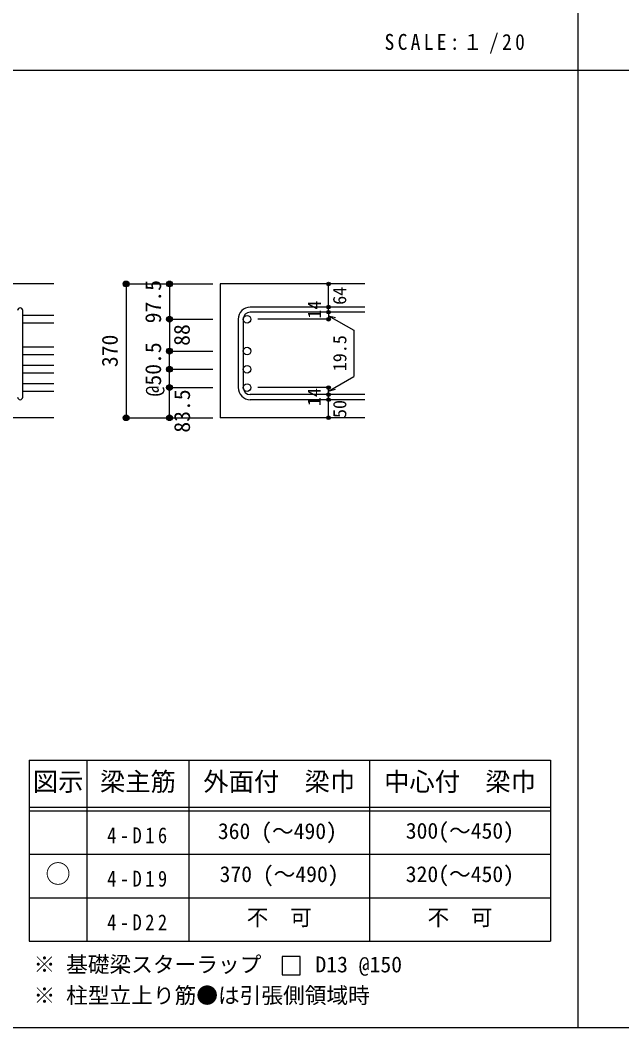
# Model space of a CAD drawing. Units: millimetres at full size, sheet at 1:20; details may follow other scales. Extents: x -3982 to 3969, y -2797 to 2801.
# Drawn here: x -2292 to -628, y -2797 to -10 of the extents above; entities that cross this region are included whole.
import ezdxf
from ezdxf.enums import TextEntityAlignment as Align

# ---------------------------------------------------------------- set-up
doc = ezdxf.new("R2010")
doc.units = ezdxf.units.MM
doc.header["$LTSCALE"] = 20
doc.header["$PDMODE"] = 32
doc.header["$PDSIZE"] = 10
for name, color, linetype in [('6-1_躯体線', 2, 'Continuous'), ('6-5_梁主筋', 7, 'Continuous'), ('6-6_S.T.P.', 7, 'Continuous'), ('6-7_文字', 7, 'Continuous'), ('6-D_寸法', 4, 'Continuous'), ('6-E_枠', 7, 'Continuous'), ('F-0_枠', 6, 'Continuous')]:
    doc.layers.add(name, color=color, linetype=linetype)
doc.styles.add('ＭＳ ゴシック', font='')
doc.styles.get('ＭＳ ゴシック').set_extended_font_data('MS Gothic')

msp = doc.modelspace()

# ---------------------------------------------------------------- linework, layer by layer
at = {"layer": '6-1_躯体線'}
for p, q in [((-2198.87, -739.67), (-3128.87, -739.67)), ((-1338.87, -739.67), (-1738.87, -739.67)), ((-1738.87, -739.67), (-1738.87, -1109.67)), ((-2198.87, -1109.67), (-2598.87, -1109.67)), ((-1338.87, -1109.67), (-1738.87, -1109.67))]:
    msp.add_line(p, q, dxfattribs=at)
at = {"layer": '6-5_梁主筋'}
for p, q in [((-2198.87, -826.67), (-2284.87, -826.67)), ((-2198.87, -847.67), (-2284.87, -847.67)), ((-2198.87, -914.67), (-2284.87, -914.67)), ((-2198.87, -935.67), (-2284.87, -935.67)), ((-2198.87, -965.17), (-2284.87, -965.17)), ((-2198.87, -986.17), (-2284.87, -986.17)), ((-2198.87, -1015.67), (-2284.87, -1015.67)), ((-2198.87, -1036.67), (-2284.87, -1036.67))]:
    msp.add_line(p, q, dxfattribs=at)
at = {"layer": '6-5_梁主筋', "color": 3}
for centre in [(-1664.37, -837.17), (-1664.37, -925.17), (-1664.37, -975.67), (-1664.37, -1026.17)]:
    msp.add_circle(centre, 10.5, dxfattribs=at)
at = {"layer": '6-6_S.T.P.'}
for p, q in [((-1338.87, -803.67), (-1655.37, -803.67)), ((-2284.87, -1052.67), (-2284.87, -813.06)), ((-1338.87, -817.67), (-1655.37, -817.67)), ((-1688.87, -837.17), (-1688.87, -1026.17)), ((-1674.87, -837.17), (-1674.87, -1026.17)), ((-1338.87, -1045.67), (-1655.37, -1045.67)), ((-1338.87, -1059.67), (-1655.37, -1059.67))]:
    msp.add_line(p, q, dxfattribs=at)
for centre, radius, start, end in [((-2291.87, -812.67), 7, 0, 180), ((-1655.37, -837.17), 33.5, 90, 180), ((-1655.37, -837.17), 19.5, 90, 180), ((-1655.37, -1026.17), 33.5, 180, 270), ((-1655.37, -1026.17), 19.5, 180, 270), ((-2291.87, -1052.67), 7, 180, 0)]:
    msp.add_arc(centre, radius, start, end, dxfattribs=at)
at = {"layer": '6-7_文字'}
msp.add_lwpolyline([(-1567.36, -2649.9), (-1517.36, -2649.9), (-1517.36, -2599.9), (-1567.36, -2599.9)], close=True, dxfattribs=at)
at = {"layer": '6-D_寸法'}
for p, q in [((-1998.87, -739.67), (-1878.87, -739.67)), ((-1998.87, -739.67), (-1878.87, -739.67)), ((-1998.87, -739.67), (-1998.87, -1109.67)), ((-1878.87, -739.67), (-1758.87, -739.67)), ((-1878.87, -739.67), (-1878.87, -837.17)), ((-1878.87, -739.67), (-1758.87, -739.67)), ((-1438.87, -803.67), (-1438.87, -739.67)), ((-1438.87, -817.67), (-1438.87, -803.67)), ((-1438.87, -817.67), (-1438.87, -837.17)), ((-1438.87, -827.42), (-1368.81, -867.87)), ((-1438.87, -827.42), (-1419.55, -832.6)), ((-1878.87, -837.17), (-1758.87, -837.17)), ((-1878.87, -837.17), (-1878.87, -925.17)), ((-1438.87, -837.17), (-1634.95, -837.17)), ((-1368.81, -867.87), (-1368.81, -995.47)), ((-1878.87, -925.17), (-1758.87, -925.17)), ((-1878.87, -925.17), (-1758.87, -925.17)), ((-1878.87, -1026.17), (-1878.87, -925.17)), ((-1878.87, -975.67), (-1758.87, -975.67)), ((-1438.87, -1035.92), (-1368.81, -995.47)), ((-1878.87, -1026.17), (-1758.87, -1026.17)), ((-1438.87, -1026.17), (-1634.95, -1026.17)), ((-1438.87, -1045.67), (-1438.87, -1026.17)), ((-1438.87, -1035.92), (-1419.55, -1030.75)), ((-1438.87, -1059.67), (-1438.87, -1045.67)), ((-1438.87, -1109.67), (-1438.87, -1059.67)), ((-1878.87, -1109.67), (-1758.87, -1109.67))]:
    msp.add_line(p, q, dxfattribs=at)
msp.add_lwpolyline([(-1998.87, -1109.67), (-1878.87, -1109.67), (-1878.87, -1026.17)], dxfattribs=at)
for centre, radius in [((-1998.87, -739.67), 8), ((-1998.87, -739.67), 7.2), ((-1998.87, -739.67), 6.4), ((-1998.87, -739.67), 5.6), ((-1998.87, -739.67), 4.8), ((-1998.87, -739.67), 4), ((-1998.87, -739.67), 3.2), ((-1998.87, -739.67), 2.4), ((-1998.87, -739.67), 1.6), ((-1998.87, -739.67), 0.8), ((-1878.87, -739.67), 8), ((-1878.87, -739.67), 7.2), ((-1878.87, -739.67), 6.4), ((-1878.87, -739.67), 5.6), ((-1878.87, -739.67), 4.8), ((-1878.87, -739.67), 4), ((-1878.87, -739.67), 3.2), ((-1878.87, -739.67), 2.4), ((-1878.87, -739.67), 1.6), ((-1878.87, -739.67), 0.8), ((-1438.87, -739.67), 4), ((-1438.87, -739.67), 3.6), ((-1438.87, -739.67), 3.2), ((-1438.87, -739.67), 2.8), ((-1438.87, -739.67), 2.4), ((-1438.87, -739.67), 2), ((-1438.87, -739.67), 1.6), ((-1438.87, -739.67), 1.2), ((-1438.87, -739.67), 0.8), ((-1438.87, -739.67), 0.4), ((-1438.87, -803.67), 4), ((-1438.87, -803.67), 3.6), ((-1438.87, -803.67), 3.2), ((-1438.87, -803.67), 2.8), ((-1438.87, -803.67), 2.4), ((-1438.87, -803.67), 2), ((-1438.87, -803.67), 1.6), ((-1438.87, -803.67), 1.2), ((-1438.87, -803.67), 0.8), ((-1438.87, -803.67), 0.4), ((-1878.87, -837.17), 8), ((-1878.87, -837.17), 7.2), ((-1878.87, -837.17), 6.4), ((-1878.87, -837.17), 5.6), ((-1878.87, -837.17), 4.8), ((-1878.87, -837.17), 4), ((-1878.87, -837.17), 3.2), ((-1878.87, -837.17), 2.4), ((-1878.87, -837.17), 1.6), ((-1438.87, -817.67), 4), ((-1438.87, -837.17), 4), ((-1438.87, -817.67), 3.6), ((-1438.87, -837.17), 3.6), ((-1438.87, -817.67), 3.2), ((-1438.87, -837.17), 3.2), ((-1438.87, -817.67), 2.8), ((-1438.87, -837.17), 2.8), ((-1438.87, -817.67), 2.4), ((-1438.87, -837.17), 2.4), ((-1438.87, -817.67), 2), ((-1438.87, -837.17), 2), ((-1438.87, -817.67), 1.6), ((-1438.87, -837.17), 1.6), ((-1438.87, -817.67), 1.2), ((-1438.87, -837.17), 1.2), ((-1438.87, -817.67), 0.8), ((-1438.87, -817.67), 0.4), ((-1878.87, -837.17), 0.8), ((-1438.87, -837.17), 0.8), ((-1438.87, -837.17), 0.4), ((-1878.87, -925.17), 8), ((-1878.87, -925.17), 7.2), ((-1878.87, -925.17), 6.4), ((-1878.87, -925.17), 5.6), ((-1878.87, -925.17), 4.8), ((-1878.87, -925.17), 4), ((-1878.87, -925.17), 3.2), ((-1878.87, -925.17), 2.4), ((-1878.87, -925.17), 1.6), ((-1878.87, -925.17), 0.8), ((-1878.87, -975.67), 8), ((-1878.87, -975.67), 7.2), ((-1878.87, -975.67), 6.4), ((-1878.87, -975.67), 5.6), ((-1878.87, -975.67), 4.8), ((-1878.87, -975.67), 4), ((-1878.87, -975.67), 3.2), ((-1878.87, -975.67), 2.4), ((-1878.87, -975.67), 1.6), ((-1878.87, -975.67), 0.8), ((-1878.87, -1026.17), 8), ((-1878.87, -1026.17), 7.2), ((-1878.87, -1026.17), 6.4), ((-1878.87, -1026.17), 5.6), ((-1878.87, -1026.17), 4.8), ((-1878.87, -1026.17), 4), ((-1878.87, -1026.17), 3.2), ((-1878.87, -1026.17), 2.4), ((-1878.87, -1026.17), 1.6), ((-1878.87, -1026.17), 0.8), ((-1438.87, -1026.17), 4), ((-1438.87, -1026.17), 3.6), ((-1438.87, -1026.17), 3.2), ((-1438.87, -1026.17), 2.8), ((-1438.87, -1026.17), 2.4), ((-1438.87, -1026.17), 2), ((-1438.87, -1026.17), 1.6), ((-1438.87, -1026.17), 1.2), ((-1438.87, -1026.17), 0.8), ((-1438.87, -1026.17), 0.4), ((-1438.87, -1045.67), 4), ((-1438.87, -1059.67), 4), ((-1438.87, -1045.67), 3.6), ((-1438.87, -1059.67), 3.6), ((-1438.87, -1045.67), 3.2), ((-1438.87, -1059.67), 3.2), ((-1438.87, -1045.67), 2.8), ((-1438.87, -1059.67), 2.8), ((-1438.87, -1045.67), 2.4), ((-1438.87, -1059.67), 2.4), ((-1438.87, -1045.67), 2), ((-1438.87, -1059.67), 2), ((-1438.87, -1045.67), 1.6), ((-1438.87, -1059.67), 1.6), ((-1438.87, -1045.67), 1.2), ((-1438.87, -1059.67), 1.2), ((-1438.87, -1045.67), 0.8), ((-1438.87, -1059.67), 0.8), ((-1438.87, -1045.67), 0.4), ((-1438.87, -1059.67), 0.4), ((-1998.87, -1109.67), 8), ((-1998.87, -1109.67), 7.2), ((-1998.87, -1109.67), 6.4), ((-1998.87, -1109.67), 5.6), ((-1998.87, -1109.67), 4.8), ((-1998.87, -1109.67), 4), ((-1998.87, -1109.67), 3.2), ((-1998.87, -1109.67), 2.4), ((-1998.87, -1109.67), 1.6), ((-1998.87, -1109.67), 0.8), ((-1878.87, -1109.67), 8), ((-1878.87, -1109.67), 7.2), ((-1878.87, -1109.67), 6.4), ((-1878.87, -1109.67), 5.6), ((-1878.87, -1109.67), 4.8), ((-1878.87, -1109.67), 4), ((-1878.87, -1109.67), 3.2), ((-1878.87, -1109.67), 2.4), ((-1878.87, -1109.67), 1.6), ((-1878.87, -1109.67), 0.8), ((-1438.87, -1109.67), 4), ((-1438.87, -1109.67), 3.6), ((-1438.87, -1109.67), 3.2), ((-1438.87, -1109.67), 2.8), ((-1438.87, -1109.67), 2.4), ((-1438.87, -1109.67), 2), ((-1438.87, -1109.67), 1.6), ((-1438.87, -1109.67), 1.2), ((-1438.87, -1109.67), 0.8), ((-1438.87, -1109.67), 0.4)]:
    msp.add_circle(centre, radius, dxfattribs=at)
at = {"layer": '6-D_寸法', "color": 7}
for p in [(-1998.87, -739.67), (-1998.87, -739.67), (-1878.87, -739.67), (-1878.87, -739.67), (-1438.87, -739.67), (-1438.87, -803.67), (-1878.87, -837.17), (-1878.87, -837.17), (-1438.87, -817.67), (-1438.87, -837.17), (-1878.87, -925.17), (-1878.87, -925.17), (-1878.87, -975.67), (-1878.87, -975.67), (-1878.87, -1026.17), (-1878.87, -1026.17), (-1438.87, -1026.17), (-1438.87, -1026.17), (-1438.87, -1045.67), (-1438.87, -1059.67), (-1998.87, -1109.67), (-1998.87, -1109.67), (-1878.87, -1109.67), (-1878.87, -1109.67), (-1438.87, -1109.67)]:
    msp.add_point(p, dxfattribs=at)
at = {"layer": '6-E_枠', "color": 3}
for p, q in [((-2267.02, -2056.95), (-2267.02, -2556.95)), ((-2267.02, -2056.95), (-825.33, -2056.95)), ((-825.33, -2056.95), (-825.33, -2556.95)), ((-2267.02, -2556.95), (-825.33, -2556.95))]:
    msp.add_line(p, q, dxfattribs=at)
at = {"layer": '6-E_枠'}
for p, q in [((-2107.02, -2056.95), (-2107.02, -2556.95)), ((-1825.33, -2056.95), (-1825.33, -2556.95)), ((-1325.33, -2056.95), (-1325.33, -2556.95)), ((-2267.02, -2186.95), (-825.33, -2186.95)), ((-2267.02, -2196.95), (-825.33, -2196.95)), ((-2267.02, -2316.95), (-825.33, -2316.95)), ((-2267.02, -2436.95), (-825.33, -2436.95))]:
    msp.add_line(p, q, dxfattribs=at)
at = {"layer": 'F-0_枠', "color": 2}
for p, q in [((-749.76, 2800.77), (-749.76, -2796.83)), ((-3981.92, -148.03), (2482.4, -148.03))]:
    msp.add_line(p, q, dxfattribs=at)
at = {"layer": 'F-0_枠'}
msp.add_line((3969.4, -2796.83), (-3981.92, -2796.83), dxfattribs=at)

# ---------------------------------------------------------------- texts
at = {"layer": '6-7_文字', "color": 2, "style": 'ＭＳ ゴシック'}
for s, p in [('図示', (-2257.02, -2156.95)), ('梁主筋', (-2071.17, -2156.95)), ('外面付\u3000梁巾', (-1785.33, -2156.95)), ('中心付\u3000梁巾', (-1285.33, -2156.95)), ('○', (-2222.02, -2411.95))]:
    msp.add_text(s, height=51.32, dxfattribs=at).set_placement(p, align=Align.BOTTOM_LEFT)
at = {"layer": '6-7_文字', "style": 'ＭＳ ゴシック'}
for s, p in [('360 (～490)', (-1745.02, -2287.95)), ('300(～450)', (-1225.33, -2286.95)), ('370 (～490)', (-1740.33, -2406.95)), ('320(～450)', (-1225.33, -2406.95)), ('不\u3000可', (-1665.33, -2526.95)), ('不\u3000可', (-1165.33, -2526.95)), ('※ 基礎梁スターラップ     D13 @150', (-2254.64, -2656.67)), ('※ 柱型立上り筋●は引張側領域時', (-2254.64, -2742.34))]:
    msp.add_text(s, height=43.99, dxfattribs=at).set_placement(p, align=Align.BOTTOM_LEFT)
at = {"layer": '6-7_文字', "color": 2, "insert": (-1283.99, -103.03), "char_height": 43.99, "attachment_point": 7, "style": 'ＭＳ ゴシック'}
msp.add_mtext('\\T1.34;\\W0.9;SCALE:１/20', dxfattribs=at)
at = {"layer": '6-7_文字', "char_height": 43.99, "attachment_point": 7, "style": 'ＭＳ ゴシック'}
for s, insert in [('\\T1.38;\\W0.85;4-D16', (-2051.17, -2286.95)), ('\\T1.38;\\W0.85;4-D19', (-2051.17, -2406.95)), ('\\T1.38;\\W0.85;4-D22', (-2051.17, -2526.95))]:
    msp.add_mtext(s, dxfattribs=dict(at, insert=insert))
at = {"layer": '6-D_寸法', "style": 'ＭＳ ゴシック'}
for s, height, p in [('97.5', 43.99, (-1888.87, -848.42)), ('64', 36.66, (-1379.16, -797.37)), ('14', 36.66, (-1448.87, -835.67)), ('88', 43.99, (-1809.59, -910.79)), ('370', 43.99, (-2008.87, -969.67)), ('19.5', 36.66, (-1378.65, -981.06)), ('@50.5', 43.99, (-1888.87, -1050.67)), ('14', 36.66, (-1449.53, -1077.34)), ('83.5', 43.99, (-1808.92, -1150.91)), ('50', 36.66, (-1378.79, -1110.47))]:
    msp.add_text(s, height=height, rotation=90, dxfattribs=at).set_placement(p, align=Align.BOTTOM_LEFT)

doc.saveas('drawing.dxf')
